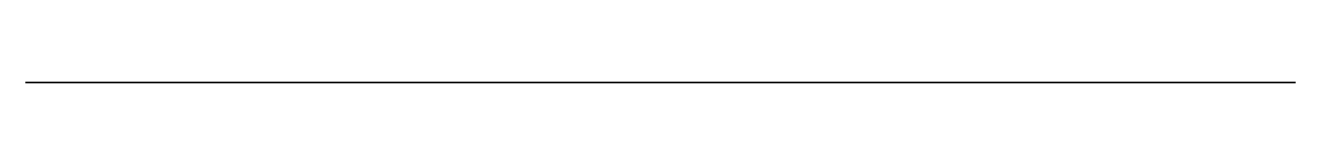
# Model space of a CAD drawing. Header units: millimetres. Extents: x 117.8 to 136.4, y 0 to 0.
import ezdxf

# ---------------------------------------------------------------- set-up
doc = ezdxf.new("R2010")
doc.units = ezdxf.units.MM
doc.layers.get('0').update_dxf_attribs({"color": 194, "true_color": 0x551cb1})

msp = doc.modelspace()

# ---------------------------------------------------------------- linework, layer by layer
at = {"color": 121, "true_color": 0xa6e5e5}
msp.add_polyline3d([(136.408, 0, 32.257), (136.408, 0, -116.386), (117.818, 0, -116.386), (117.818, 0, 70.874), (121.974, 0, 70.867), (121.988, 0, 70.187), (122.009, 0, 69.849), (122.044, 0, 69.514), (122.095, 0, 69.182), (122.166, 0, 68.857), (122.209, 0, 68.697), (122.258, 0, 68.538), (122.314, 0, 68.382), (122.376, 0, 68.228), (122.504, 0, 67.946), (122.646, 0, 67.671), (122.801, 0, 67.401), (122.968, 0, 67.139), (123.156, 0, 66.875), (123.356, 0, 66.62), (123.567, 0, 66.376), (123.791, 0, 66.142), (124.025, 0, 65.92), (124.27, 0, 65.709), (124.526, 0, 65.51), (124.791, 0, 65.324), (125.065, 0, 65.151), (125.347, 0, 64.991), (125.636, 0, 64.846), (125.931, 0, 64.715), (126.232, 0, 64.599), (126.539, 0, 64.497), (126.851, 0, 64.41), (127.168, 0, 64.339), (127.168, 0, 59.294), (127.699, 0, 59.181), (128.222, 0, 59.04), (128.734, 0, 58.874), (129.236, 0, 58.682), (129.726, 0, 58.465), (130.203, 0, 58.223), (130.667, 0, 57.958), (131.117, 0, 57.67), (131.551, 0, 57.36), (131.969, 0, 57.027), (132.37, 0, 56.674), (132.753, 0, 56.299), (133.118, 0, 55.905), (133.463, 0, 55.491), (133.787, 0, 55.058), (134.09, 0, 54.606), (134.369, 0, 54.14), (134.623, 0, 53.662), (134.85, 0, 53.173), (135.052, 0, 52.675), (135.227, 0, 52.169), (135.376, 0, 51.655), (135.499, 0, 51.135), (135.594, 0, 50.61), (135.663, 0, 50.081), (135.705, 0, 49.548), (135.72, 0, 49.013), (135.707, 0, 48.478), (135.667, 0, 47.942), (135.599, 0, 47.408), (135.503, 0, 46.875), (135.38, 0, 46.346), (135.229, 0, 45.823), (135.052, 0, 45.312), (134.85, 0, 44.812), (134.623, 0, 44.325), (134.372, 0, 43.851), (134.098, 0, 43.391), (133.801, 0, 42.946), (133.482, 0, 42.517), (133.142, 0, 42.105), (132.781, 0, 41.711), (132.4, 0, 41.335), (131.999, 0, 40.979), (131.58, 0, 40.643), (131.142, 0, 40.327), (130.688, 0, 40.034), (130.216, 0, 39.764), (130.23, 0, 39.096), (130.252, 0, 38.763), (130.286, 0, 38.433), (130.335, 0, 38.106), (130.401, 0, 37.784), (130.487, 0, 37.467), (130.538, 0, 37.312), (130.595, 0, 37.158), (130.766, 0, 36.754), (130.959, 0, 36.36), (131.174, 0, 35.977), (131.41, 0, 35.606), (131.633, 0, 35.291), (131.872, 0, 34.988), (132.124, 0, 34.697), (132.39, 0, 34.418), (132.669, 0, 34.153), (132.961, 0, 33.902), (133.265, 0, 33.664), (133.581, 0, 33.442), (133.907, 0, 33.234), (134.242, 0, 33.044), (134.585, 0, 32.87), (134.937, 0, 32.712), (135.295, 0, 32.572), (135.66, 0, 32.449), (136.031, 0, 32.344)], close=True, dxfattribs=at)

doc.saveas('drawing.dxf')
